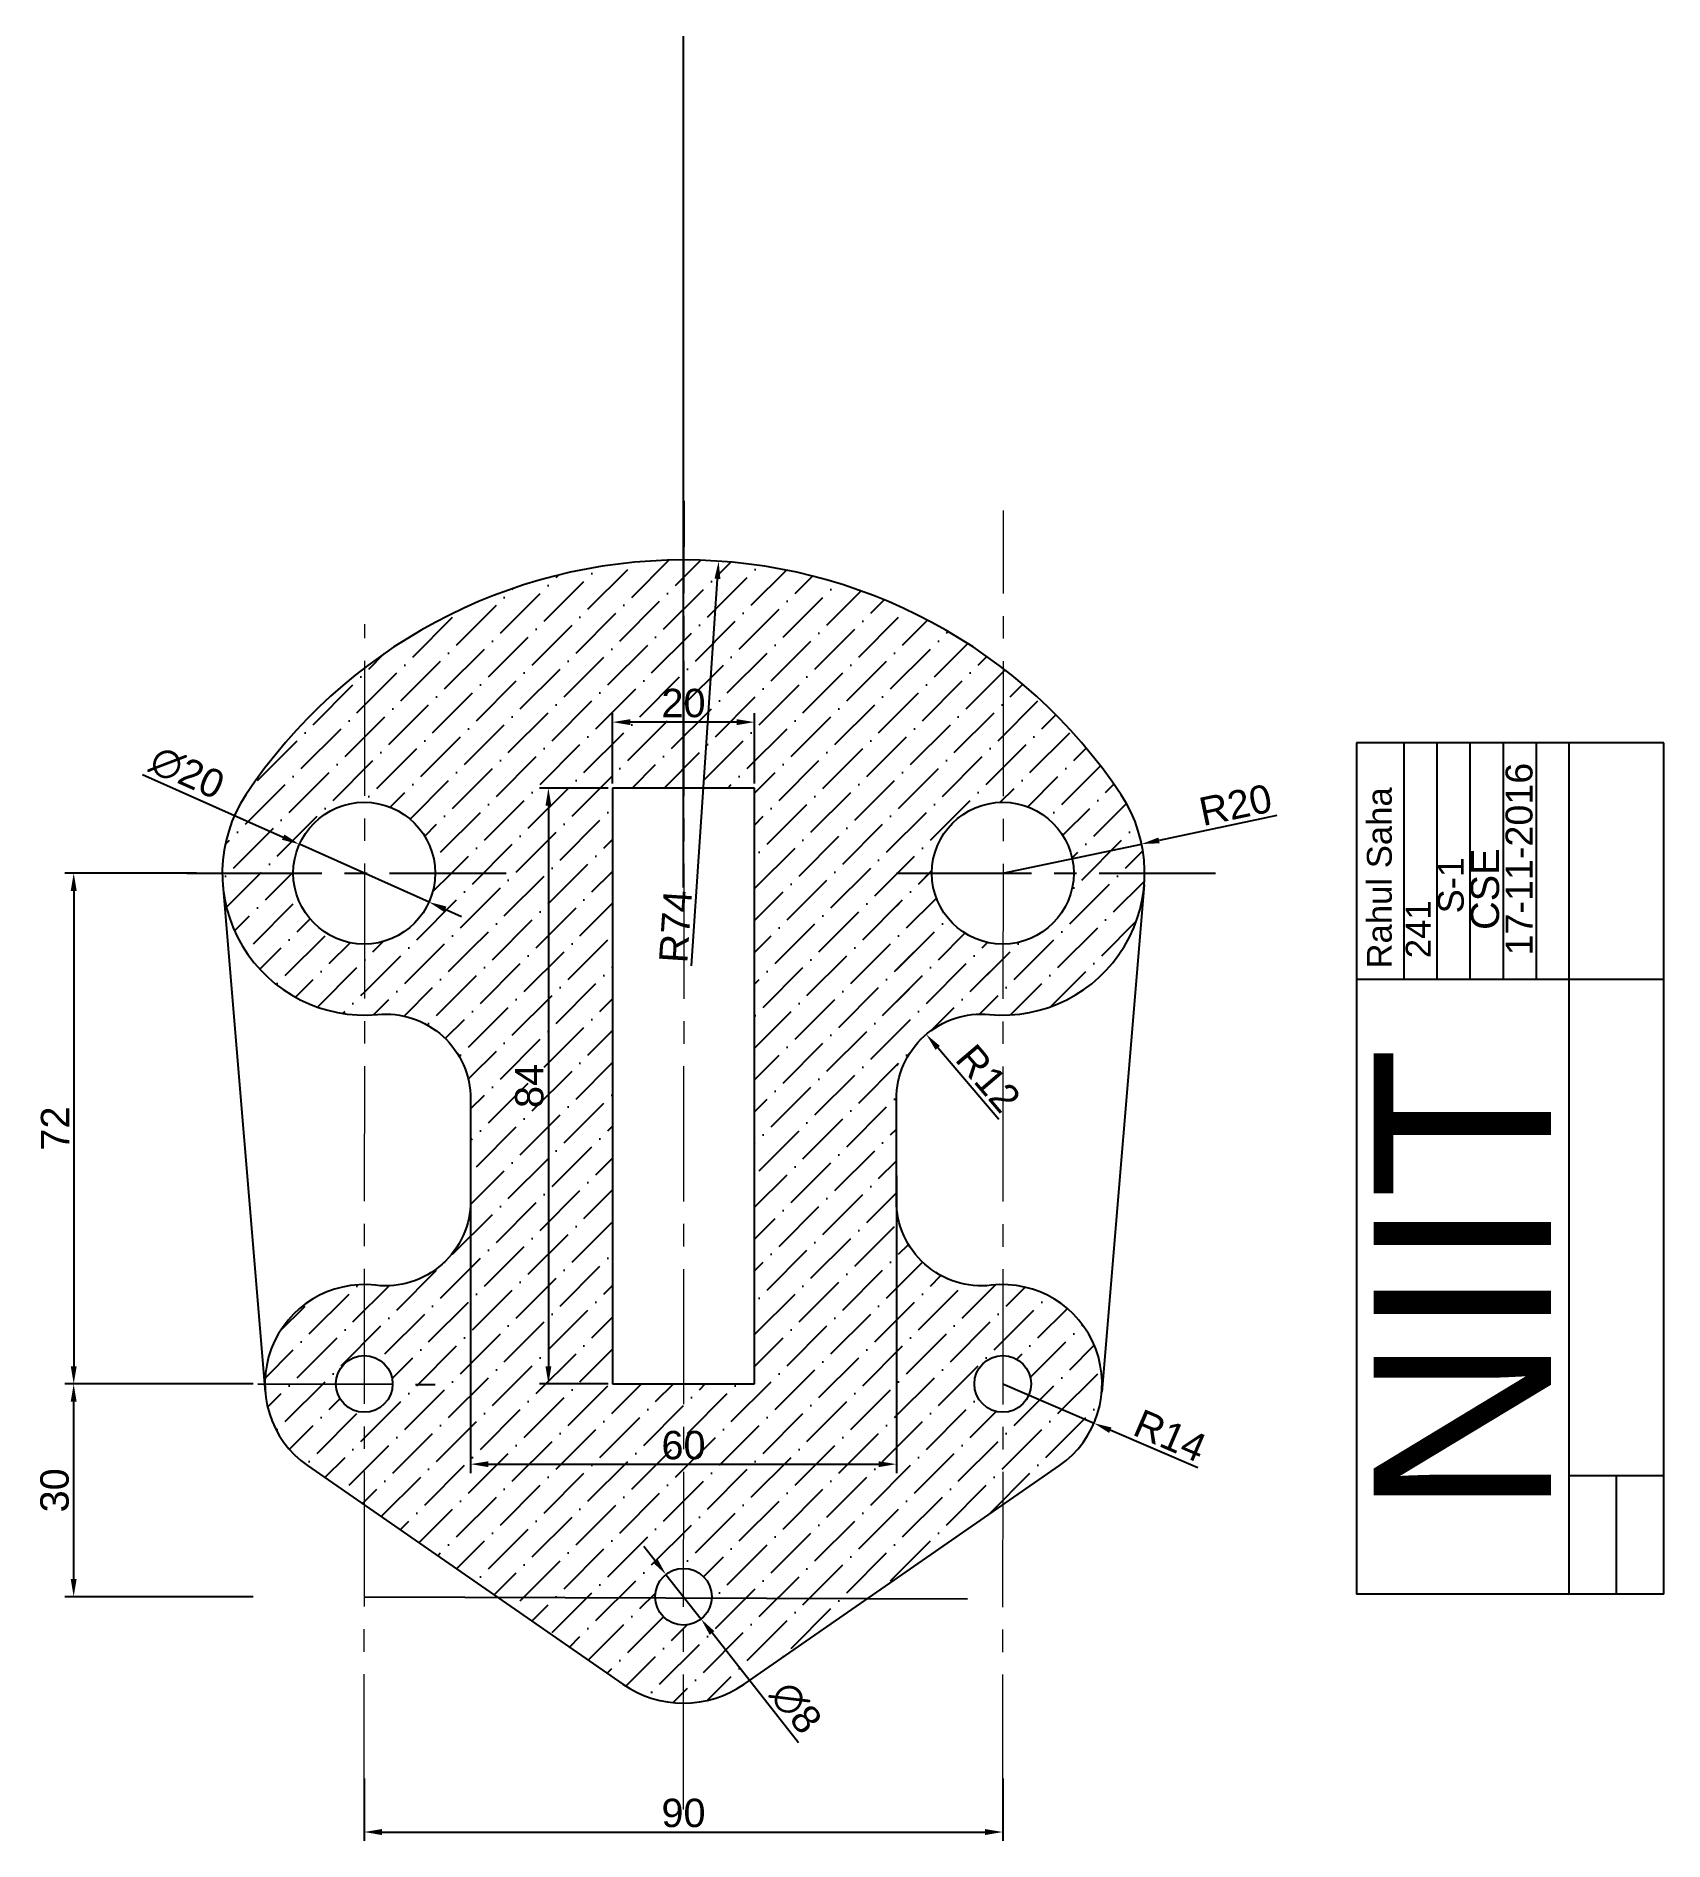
# Model space of a CAD drawing. Header units: millimetres. Extents: x -91 to 138, y -34 to 220.
import ezdxf

# ---------------------------------------------------------------- set-up
doc = ezdxf.new("R2010")
doc.units = ezdxf.units.MM
doc.linetypes.add('CENTER2', pattern=[28.575, 19.05, -3.175, 3.175, -3.175])
doc.styles.get("Standard").update_dxf_attribs({"font": 'arial.ttf'})
doc.dimstyles.new('ISO-25', dxfattribs={"dimtxt": 4, "dimasz": 2.5, "dimexe": 1.25, "dimexo": 0.625, "dimtad": 1, "dimtxsty": 'Standard', "dimcen": 2.5, "dimadec": 0, "dimazin": 0, "dimtfac": 1, "dimtmove": 0, "dimatfit": 3, "dimfxl": 1, "dimarcsym": 0})

# ---------------------------------------------------------------- blocks, each defined once
blk = doc.blocks.new('*D1')
at = {"color": 0, "lineweight": -2, "transparency": 16777216}
for p, q in [((-10, 114.62), (-10, 124.54)), ((7.5, 123.29), (-7.5, 123.29)), ((10, 114.62), (10, 124.54))]:
    blk.add_line(p, q, dxfattribs=at)
at = {"color": 0, "transparency": 16777216}
for points in [[(-7.5, 123.71), (-7.5, 122.87), (-10, 123.29)], [(7.5, 123.71), (7.5, 122.87), (10, 123.29)]]:
    blk.add_solid(points, dxfattribs=at)
at = {"layer": 'Defpoints', "color": 0, "transparency": 16777216}
for p in [(-10, 123.29), (-10, 114), (10, 114)]:
    blk.add_point(p, dxfattribs=at)
at = {"color": 0, "transparency": 16777216, "insert": (0, 125.96), "char_height": 4, "attachment_point": 5}
blk.add_mtext('20', dxfattribs=at)
blk = doc.blocks.new('*D2')
at = {"color": 0, "lineweight": -2, "transparency": 16777216}
blk.add_line((44.44, 67.27), (35.84, 77.37), dxfattribs=at)
at = {"color": 0, "transparency": 16777216}
blk.add_solid([(36.15, 77.64), (35.52, 77.1), (34.21, 79.27)], dxfattribs=at)
at = {"layer": 'Defpoints', "color": 0, "transparency": 16777216}
for p in [(34.21, 79.27), (42, 70.14)]:
    blk.add_point(p, dxfattribs=at)
at = {"color": 0, "transparency": 16777216, "insert": (42.96, 73.08), "char_height": 4, "attachment_point": 5, "rotation": 310.4505}
blk.add_mtext('R12', dxfattribs=at)
blk = doc.blocks.new('*D3')
at = {"color": 0, "lineweight": -2, "transparency": 16777216}
for p, q in [((83.63, 110.11), (67.02, 106.62)), ((45, 102), (64.57, 106.11))]:
    blk.add_line(p, q, dxfattribs=at)
at = {"color": 0, "transparency": 16777216}
blk.add_solid([(66.93, 107.03), (67.11, 106.21), (64.57, 106.11)], dxfattribs=at)
at = {"layer": 'Defpoints', "color": 0, "transparency": 16777216}
for p in [(64.57, 106.11), (45, 102)]:
    blk.add_point(p, dxfattribs=at)
at = {"color": 0, "transparency": 16777216, "insert": (77.8, 111.61), "char_height": 4, "attachment_point": 5, "rotation": 11.8528}
blk.add_mtext('R20', dxfattribs=at)
blk = doc.blocks.new('*D4')
at = {"color": 0, "lineweight": -2, "transparency": 16777216}
for p, q in [((45, 30), (57.86, 24.46)), ((72.51, 18.16), (60.15, 23.47))]:
    blk.add_line(p, q, dxfattribs=at)
at = {"color": 0, "transparency": 16777216}
blk.add_solid([(60.32, 23.86), (59.99, 23.09), (57.86, 24.46)], dxfattribs=at)
at = {"layer": 'Defpoints', "color": 0, "transparency": 16777216}
for p in [(45, 30), (57.86, 24.46)]:
    blk.add_point(p, dxfattribs=at)
at = {"color": 0, "transparency": 16777216, "insert": (68.59, 22.71), "char_height": 4, "attachment_point": 5, "rotation": 336.7039}
blk.add_mtext('R14', dxfattribs=at)
blk = doc.blocks.new('*D5')
at = {"color": 0, "lineweight": -2, "transparency": 16777216}
for p, q in [((-4.02, 5.11), (-5.57, 7.07)), ((-2.47, 3.14), (2.47, -3.14)), ((16.2, -20.59), (4.02, -5.11))]:
    blk.add_line(p, q, dxfattribs=at)
at = {"color": 0, "transparency": 16777216}
for points in [[(-3.69, 5.37), (-4.35, 4.85), (-2.47, 3.14)], [(4.35, -4.85), (3.69, -5.37), (2.47, -3.14)]]:
    blk.add_solid(points, dxfattribs=at)
at = {"layer": 'Defpoints', "color": 0, "transparency": 16777216}
for p in [(-2.47, 3.14), (2.47, -3.14)]:
    blk.add_point(p, dxfattribs=at)
at = {"color": 0, "transparency": 16777216, "insert": (15.84, -15.63), "char_height": 4, "attachment_point": 5, "rotation": 308.2036}
blk.add_mtext('∅8', dxfattribs=at)
blk = doc.blocks.new('*D6')
at = {"color": 0, "lineweight": -2, "transparency": 16777216}
for p, q in [((-76.26, 115.91), (-56.42, 107.08)), ((-35.86, 97.93), (-54.14, 106.07)), ((-33.58, 96.92), (-31.3, 95.9))]:
    blk.add_line(p, q, dxfattribs=at)
at = {"color": 0, "transparency": 16777216}
for points in [[(-56.25, 107.46), (-56.59, 106.7), (-54.14, 106.07)], [(-33.41, 97.3), (-33.75, 96.54), (-35.86, 97.93)]]:
    blk.add_solid(points, dxfattribs=at)
at = {"layer": 'Defpoints', "color": 0, "transparency": 16777216}
for p in [(-54.14, 106.07), (-35.86, 97.93)]:
    blk.add_point(p, dxfattribs=at)
at = {"color": 0, "transparency": 16777216, "insert": (-69.96, 116.15), "char_height": 4, "attachment_point": 5, "rotation": 336.0138}
blk.add_mtext('∅20', dxfattribs=at)
blk = doc.blocks.new('*D7')
at = {"color": 0, "lineweight": -2, "transparency": 16777216}
for p, q in [((-10.63, 114), (-20.29, 114)), ((-19.04, 111.5), (-19.04, 32.5)), ((-10.63, 30), (-20.29, 30))]:
    blk.add_line(p, q, dxfattribs=at)
at = {"color": 0, "transparency": 16777216}
for points in [[(-19.45, 111.5), (-18.62, 111.5), (-19.04, 114)], [(-19.45, 32.5), (-18.62, 32.5), (-19.04, 30)]]:
    blk.add_solid(points, dxfattribs=at)
at = {"layer": 'Defpoints', "color": 0, "transparency": 16777216}
for p in [(-10, 114), (-19.04, 30), (-10, 30)]:
    blk.add_point(p, dxfattribs=at)
at = {"color": 0, "transparency": 16777216, "insert": (-21.71, 72), "char_height": 4, "attachment_point": 5, "rotation": 90}
blk.add_mtext('84', dxfattribs=at)
blk = doc.blocks.new('*D8')
at = {"color": 0, "lineweight": -2, "transparency": 16777216}
for p, q in [((-30, 59.38), (-30, 17.44)), ((30, 59.38), (30, 17.44)), ((-27.5, 18.69), (27.5, 18.69))]:
    blk.add_line(p, q, dxfattribs=at)
at = {"color": 0, "transparency": 16777216}
for points in [[(-27.5, 19.1), (-27.5, 18.27), (-30, 18.69)], [(27.5, 19.1), (27.5, 18.27), (30, 18.69)]]:
    blk.add_solid(points, dxfattribs=at)
at = {"layer": 'Defpoints', "color": 0, "transparency": 16777216}
for p in [(-30, 60), (30, 60), (30, 18.69)]:
    blk.add_point(p, dxfattribs=at)
at = {"color": 0, "transparency": 16777216, "insert": (0, 21.35), "char_height": 4, "attachment_point": 5}
blk.add_mtext('60', dxfattribs=at)
blk = doc.blocks.new('*D9')
at = {"color": 0, "lineweight": -2, "transparency": 16777216}
for p, q in [((-60.63, 30), (-87.2, 30)), ((-85.95, 27.5), (-85.95, 2.5)), ((-60.63, 0), (-87.2, 0))]:
    blk.add_line(p, q, dxfattribs=at)
at = {"color": 0, "transparency": 16777216}
for points in [[(-86.36, 27.5), (-85.53, 27.5), (-85.95, 30)], [(-86.36, 2.5), (-85.53, 2.5), (-85.95, 0)]]:
    blk.add_solid(points, dxfattribs=at)
at = {"layer": 'Defpoints', "color": 0, "transparency": 16777216}
for p in [(-60, 30), (-60, 0), (-85.95, 0)]:
    blk.add_point(p, dxfattribs=at)
at = {"color": 0, "transparency": 16777216, "insert": (-88.62, 15), "char_height": 4, "attachment_point": 5, "rotation": 90}
blk.add_mtext('30', dxfattribs=at)
blk = doc.blocks.new('*D10')
at = {"color": 0, "lineweight": -2, "transparency": 16777216}
for p, q in [((-68.63, 102), (-87.19, 102)), ((-85.94, 99.5), (-85.94, 32.5)), ((-68.63, 30), (-87.19, 30))]:
    blk.add_line(p, q, dxfattribs=at)
at = {"color": 0, "transparency": 16777216}
for points in [[(-86.36, 99.5), (-85.52, 99.5), (-85.94, 102)], [(-86.36, 32.5), (-85.52, 32.5), (-85.94, 30)]]:
    blk.add_solid(points, dxfattribs=at)
at = {"layer": 'Defpoints', "color": 0, "transparency": 16777216}
for p in [(-68, 102), (-85.94, 30), (-68, 30)]:
    blk.add_point(p, dxfattribs=at)
at = {"color": 0, "transparency": 16777216, "insert": (-88.57, 66), "char_height": 4, "attachment_point": 5, "rotation": 90}
blk.add_mtext('72', dxfattribs=at)
blk = doc.blocks.new('*D11')
at = {"color": 0, "lineweight": -2, "transparency": 16777216}
for p, q in [((-45, -25.62), (-45, -34.42)), ((45, -25.62), (45, -34.42)), ((-42.5, -33.17), (42.5, -33.17))]:
    blk.add_line(p, q, dxfattribs=at)
at = {"color": 0, "transparency": 16777216}
for points in [[(-42.5, -32.75), (-42.5, -33.59), (-45, -33.17)], [(42.5, -32.75), (42.5, -33.59), (45, -33.17)]]:
    blk.add_solid(points, dxfattribs=at)
at = {"layer": 'Defpoints', "color": 0, "transparency": 16777216}
for p in [(-45, -25), (45, -25), (45, -33.17)]:
    blk.add_point(p, dxfattribs=at)
at = {"color": 0, "transparency": 16777216, "insert": (0, -30.5), "char_height": 4, "attachment_point": 5}
blk.add_mtext('90', dxfattribs=at)
blk = doc.blocks.new('*D12')
at = {"color": 0, "lineweight": -2, "transparency": 16777216}
blk.add_line((1.12, 88.92), (4.78, 143.49), dxfattribs=at)
at = {"color": 0, "transparency": 16777216}
blk.add_solid([(4.37, 143.52), (5.2, 143.46), (4.95, 145.98)], dxfattribs=at)
at = {"layer": 'Defpoints', "color": 0, "transparency": 16777216}
for p in [(4.95, 145.98), (0, 72.15)]:
    blk.add_point(p, dxfattribs=at)
at = {"color": 0, "transparency": 16777216, "insert": (-1.13, 94.48), "char_height": 4, "attachment_point": 5, "rotation": 86.1648}
blk.add_mtext('R74', dxfattribs=at)

msp = doc.modelspace()

# ---------------------------------------------------------------- hatches: boundary and pattern name
h = msp.add_hatch()
h.set_pattern_fill('ANSI36', color=256)
h.paths.add_polyline_path([(-10, 114), (0.096, 114), (0.117, 146.15, 0.1051356), (-30, 139.797), (-30, 2.555), (-26.227, -0.062), (-3.998, -0.136, -0.0084823), (-4, 0, -0.4158679), (0.023, 4), (0.04, 30), (-10, 30)])
h.paths.add_polyline_path([(30, 139.797, 0.1043365), (0.117, 146.15), (0.096, 114), (10, 114), (10, 30), (0.04, 30), (0.023, 4, -0.4244734), (3.997, -0.162), (25.978, -0.235), (30, 2.555)])
h.paths.add_polyline_path([(-30, 139.797, 0.0586758), (-44.893, 130.977), (-44.906, 112, -0.4114544), (-35, 102), (-30, 102)])
h.paths.add_polyline_path([(-44.893, 130.977, 0.0835068), (-61.667, 113.055, 0.1474768), (-65, 102), (-55, 102, -0.4169781), (-44.906, 112)])
h.paths.add_polyline_path([(-44.919, 92, -0.4165884), (-55, 102), (-65, 102, 0.4153031), (-44.926, 82)])
h.paths.add_polyline_path([(-30, 55.826, -0.4485046), (-43.385, 43.906, 0.7804167), (-52.98, 18.497), (-30, 2.555)])
h.paths.add_polyline_path([(-41, 30, -1), (-49, 30, -1)], flags=16)
h.paths.add_polyline_path([(45.037, 26, -0.4169402), (41, 30, -0.41733), (45.043, 34), (45.049, 44, 0.0297971), (43.385, 43.906, -0.4485046), (30, 55.826), (30, 2.555), (45.029, 12.981)])
h.paths.add_polyline_path([(45.049, 44), (45.043, 34, -0.4111039), (49, 30, -0.4114922), (45.037, 26), (45.029, 12.981), (52.98, 18.497, 0.7335612)])
h.paths.add_polyline_path([(45.081, 92, -0.416589), (35, 102), (30, 102), (30, 70.141, -0.4419878), (43.125, 82.088, 0.0244067), (45.074, 82)])
h.paths.add_polyline_path([(45.107, 130.814, 0.0595885), (30, 139.797), (30, 102), (35, 102, -0.4169787), (45.094, 112)])
h.paths.add_polyline_path([(45.107, 130.814), (45.094, 112, -0.4114538), (55, 102), (65, 102, 0.1474768), (61.667, 113.055, 0.0825911)])
h.paths.add_polyline_path([(65, 102), (55, 102, -0.4118421), (45.081, 92), (45.074, 82, 0.4131245)])
h.paths.add_polyline_path([(0.017, -4, -0.4055669), (-3.998, -0.136), (-26.227, -0.062), (-8.55, -12.325, 0.152966), (0.01, -15)])
h.paths.add_polyline_path([(25.978, -0.235), (3.997, -0.162, -0.4011335), (0.017, -4), (0.01, -15, 0.1526262), (8.55, -12.325)])
h = msp.add_hatch()
h.set_pattern_fill('ANSI36', color=256)
h.paths.add_polyline_path([(-30, 102), (-35, 102, -0.4118427), (-44.919, 92), (-44.926, 82, 0.0225461), (-43.125, 82.088, -0.4419878), (-30, 70.141)])
h = msp.add_hatch()
h.set_pattern_fill('ANSI36', color=256)
h.paths.add_polyline_path([(45.081, 92, -0.416589), (35, 102), (30, 102), (30, 70.141, -0.4419878), (43.125, 82.088, 0.0244067), (45.074, 82)])

# ---------------------------------------------------------------- linework, layer by layer
for p, q in [((0, 100), (0, 220)), ((138.173, 120.363), (94.84, 120.363)), ((94.84, 120.363), (94.84, 0.363)), ((101.507, 120.363), (101.507, 87.029)), ((106.174, 120.363), (106.174, 87.029)), ((110.841, 120.363), (110.841, 87.029)), ((115.508, 120.363), (115.508, 87.029)), ((120.175, 120.363), (120.175, 87.029)), ((124.839, 0.363), (124.839, 120.363)), ((138.173, 0.363), (138.173, 120.363)), ((10, 114), (-10, 114)), ((-10, 114), (-10, 30)), ((10, 30), (10, 114)), ((-64.93, 100.333), (-58.951, 28.833)), ((64.93, 100.333), (58.951, 28.833)), ((138.173, 87.029), (94.84, 87.029)), ((-10, 30), (10, 30)), ((138.173, 17.033), (124.839, 17.033)), ((131.506, 0.363), (131.506, 17.033)), ((-45, 0), (40.039, -0.281)), ((138.173, 0.363), (94.84, 0.363))]:
    msp.add_line(p, q)
at = {"linetype": 'CENTER2', "lineweight": 13}
for p, q in [((0, -30), (0.123, 154.484)), ((45, -30.03), (45.122, 153.104)), ((-45, -29.97), (-44.889, 137.088))]:
    msp.add_line(p, q, dxfattribs=at)
at = {"linetype": 'CENTER2'}
for p, q in [((-70, 102), (-25, 102)), ((30, 102), (75, 102)), ((-60, 30), (-34.996, 29.926))]:
    msp.add_line(p, q, dxfattribs=at)
msp.add_lwpolyline([(-43.125, 82.088, -0.4419878), (-30, 70.141), (-30, 55.826, -0.4485046), (-43.385, 43.906, 0.7804167), (-52.98, 18.497), (-8.55, -12.325, 0.3128974), (8.55, -12.325), (52.98, 18.497, 0.7804167), (43.385, 43.906, -0.4485046), (30, 55.826), (30, 70.141, -0.4419878), (43.125, 82.088, 0.6305669), (61.667, 113.055, 0.536675), (-61.667, 113.055, 0.6305669)], format="xyb", close=True)
for centre, radius in [((-45, 102), 10), ((45, 102), 10), ((-45, 30), 4), ((45, 30), 4), ((0, 0), 4)]:
    msp.add_circle(centre, radius)

# ---------------------------------------------------------------- texts
for s, height, p in [('17-11-2016', 3.8, (119.656, 90.407)), ('Rahul Saha', 3.5, (99.817, 88.559)), ('CSE', 4, (114.945, 93.995)), ('S-1', 3.65, (109.96, 96.334)), ('  241', 3.5, (105.286, 87.291)), ('NIIT', 25, (122.282, 11.438))]:
    msp.add_text(s, height=height, rotation=90).set_placement(p)

# ---------------------------------------------------------------- dimensions: what is measured, and where the dimension line sits
for center, mpoint, picture, middle in [((0, 72.15), (4.95, 145.985), '*D12', (1.485, 94.301)), ((45, 102), (64.574, 106.108), '*D3', (78.352, 109)), ((42, 70.141), (34.215, 79.273), '*D2', (40.951, 71.371)), ((45, 30), (57.859, 24.463), '*D4', (67.549, 20.29))]:
    dim = msp.add_radius_dim(center=center, mpoint=mpoint, dimstyle='ISO-25')
    dim.commit()
    dim.dimension.update_dxf_attribs({"geometry": picture, "text_midpoint": middle, "dimtype": 164})
for base, p1, p2, picture, middle in [((-10, 123.289), (10, 114), (-10, 114), '*D1', (0, 125.957)), ((30, 18.685), (-30, 60), (30, 60), '*D8', (0, 21.352)), ((45, -33.169), (-45, -25), (45, -25), '*D11', (0, -30.501))]:
    dim = msp.add_linear_dim(base=base, p1=p1, p2=p2, dimstyle='ISO-25')
    dim.commit()
    dim.dimension.update_dxf_attribs({"geometry": picture, "text_midpoint": middle})
for p1, p2, picture, middle in [((-35.864, 97.935), (-54.136, 106.065), '*D6', (-71.094, 113.61)), ((-2.474, 3.143), (2.474, -3.143), '*D5', (13.658, -17.354))]:
    dim = msp.add_diameter_dim_2p(p1=p1, p2=p2, dimstyle='ISO-25')
    dim.commit()
    dim.dimension.update_dxf_attribs({"geometry": picture, "text_midpoint": middle, "dimtype": 163})
for base, p1, p2, picture, middle in [((-19.038, 30), (-10, 114), (-10, 30), '*D7', (-21.705, 72)), ((-85.941, 30), (-68, 102), (-68, 30), '*D10', (-88.575, 66)), ((-85.947, 0), (-60, 30), (-60, 0), '*D9', (-88.616, 15))]:
    dim = msp.add_linear_dim(base=base, p1=p1, p2=p2, angle=90, dimstyle='ISO-25')
    dim.commit()
    dim.dimension.update_dxf_attribs({"geometry": picture, "text_midpoint": middle})

doc.saveas('drawing.dxf')
